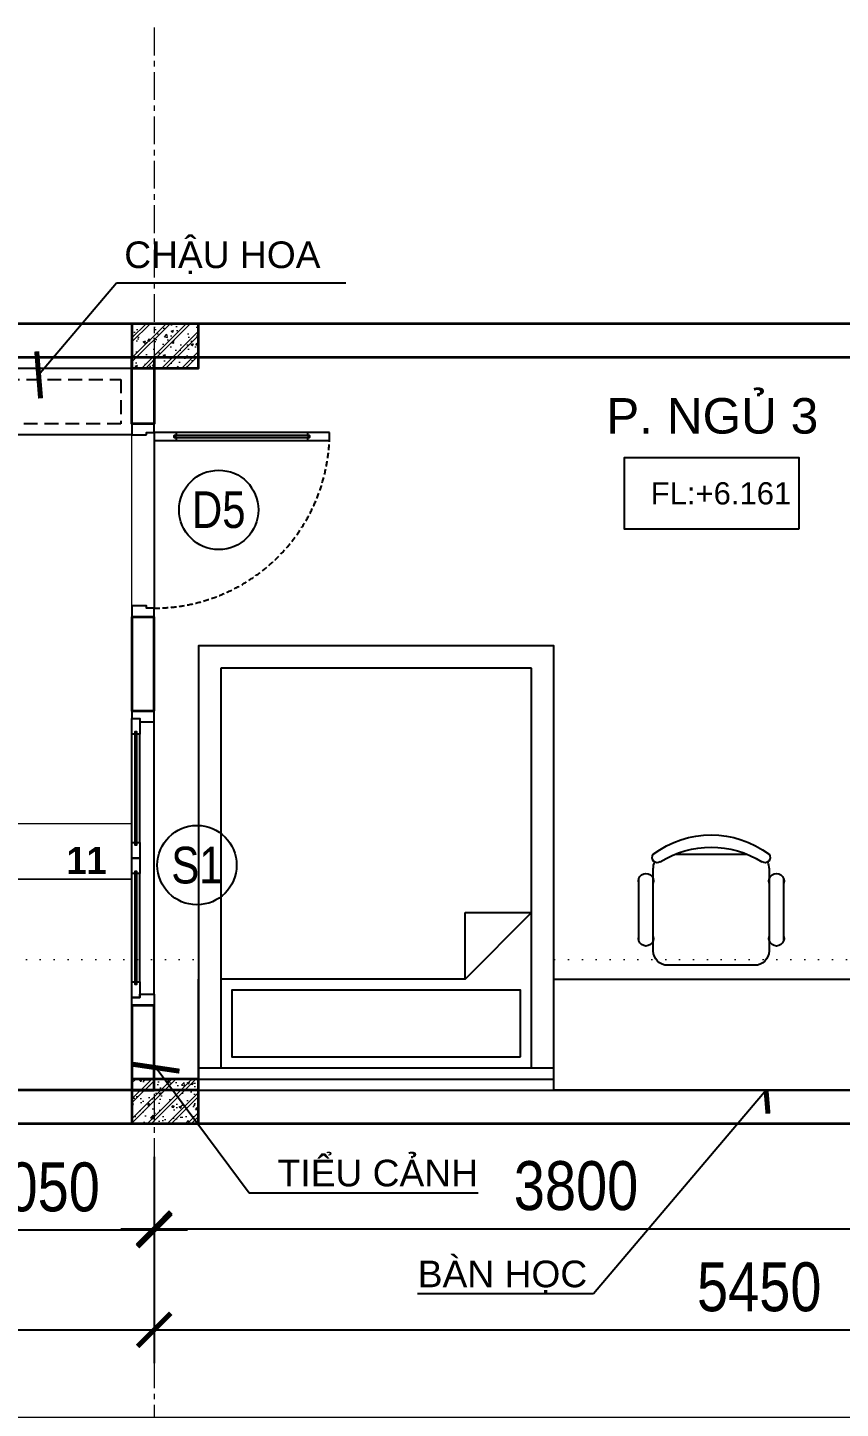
# Model space of a CAD drawing. Header units: inches. Extents: x 236662 to 497023, y -248575 to 81795.
# Drawn here: x 301224 to 304885, y -36522 to -30306 of the extents above; entities that cross this region are included whole.
import ezdxf
from ezdxf.enums import TextEntityAlignment as Align

# ---------------------------------------------------------------- set-up
doc = ezdxf.new("R2010")
doc.units = ezdxf.units.IN
doc.header["$LTSCALE"] = 10
doc.header["$MEASUREMENT"] = 0
doc.set_wipeout_variables(frame=1)
for name, pattern in [('CENTER', [2, 1.25, -0.25, 0.25, -0.25]), ('CENTER2', [1.125, 0.75, -0.125, 0.125, -0.125]), ('DASHED2', [0.375, 0.25, -0.125]), ('DOT2', [0.125, 0, -0.125]), ('HIDDEN', [0.375, 0.25, -0.125])]:
    doc.linetypes.add(name, pattern=pattern)
for name, color, linetype in [('01. HP_TEXT', 9, 'Continuous'), ('04. HP_CUA', 153, 'Continuous'), ('07. HP_KY HIEU', 43, 'Continuous'), ('08. HP_DIM', 118, 'Continuous'), ('10. HP_VAT DUNG 1', 144, 'Continuous'), ('TEXT', 2, 'Continuous'), ('truc', 2, 'CENTER2')]:
    doc.layers.add(name, color=color, linetype=linetype)
for name, color, linetype, lineweight in [('02. HP_BE TONG', 1, 'Continuous', 35), ('03. HP_TUONG', 2, 'Continuous', 35), ('05. HP_TRUC', 251, 'CENTER', 5), ('06. HP_THAY 1', 134, 'Continuous', 15), ('06. HP_THAY 2', 147, 'Continuous', 13), ('09_HP_HATCH', 8, 'Continuous', 5), ('GHICHU', 7, 'Continuous', 9), ('net-025', 3, 'Continuous', 25)]:
    doc.layers.add(name, color=color, linetype=linetype, lineweight=lineweight)
doc.styles.add('AVO', font='VNI-Avo-Bold.TTF')
doc.styles.add('BAOANNOTE', font='Arial.ttf', dxfattribs={"width": 0.8})
doc.styles.add('TEXT (none)', font='Arial.ttf')
doc.styles.add('text2', font='VHELVCN.TTF')
doc.styles.add('TEXTS', font='VHELVCN.TTF')
doc.styles.add('TITLE', font='VHELVCN.TTF')
doc.dimstyles.new('AL-100', dxfattribs={"dimtxt": 220, "dimasz": 150, "dimexe": 150, "dimexo": 150, "dimgap": 80, "dimtad": 1, "dimdec": 0, "dimzin": 9, "dimtxsty": 'text2', "dimblk": 'ARCHTICK', "dimcen": 1, "dimdle": 150, "dimclrd": 256, "dimclre": 256, "dimclrt": 7, "dimadec": 0, "dimazin": 0, "dimtfac": 1, "dimtdec": 0, "dimtix": 1, "dimtmove": 2, "dimatfit": 3, "dimldrblk": 'ARCHTICK', "dimfxl": 1, "dimtolj": 1, "dimtzin": 0, "dimlwd": -1, "dimlwe": -1, "dimarcsym": 0})

# ---------------------------------------------------------------- blocks, each defined once
blk = doc.blocks.new('_ArchTick')
at = {"color": 0, "linetype": 'ByBlock', "const_width": 0.15}
blk.add_lwpolyline([(-0.5, -0.5), (0.5, 0.5)], dxfattribs=at)
blk = doc.blocks.new('*D125')
at = {"layer": '08. HP_DIM', "transparency": 16777216}
for p, q in [((292244.5032326232, -35389.22710540956), (292244.5032326232, -36712.14183849305)), ((307244.5032326232, -35389.22710540956), (307244.5032326232, -36712.14183849305)), ((292094.5032326232, -36562.14183849304), (307394.5032326232, -36562.14183849304))]:
    blk.add_line(p, q, dxfattribs=at)
at = {"layer": 'Defpoints', "color": 0, "transparency": 16777216}
for p in [(292244.5032326232, -35239.22710540956), (307244.5032326232, -35239.22710540956), (307244.5032326232, -36562.14183849304)]:
    blk.add_point(p, dxfattribs=at)
at = {"layer": '08. HP_DIM', "transparency": 16777216, "xscale": 150, "yscale": 150, "zscale": 150, "rotation": 180}
blk.add_blockref('_ArchTick', (292244.5032326232, -36562.14183849304), dxfattribs=at)
at = {"layer": '08. HP_DIM', "transparency": 16777216, "xscale": 150, "yscale": 150, "zscale": 150}
blk.add_blockref('_ArchTick', (307244.5032326232, -36562.14183849304), dxfattribs=at)
at = {"layer": '08. HP_DIM', "color": 7, "transparency": 16777216, "insert": (299244.5032326174, -36369.79517182638), "char_height": 220, "attachment_point": 5, "style": 'text2'}
blk.add_mtext('\\A1;15000', dxfattribs=at)
blk = doc.blocks.new('*D128')
at = {"layer": '08. HP_DIM', "transparency": 16777216}
for p, q in [((305594.5032326233, -35239.22710540956), (305594.5032326233, -35862.74854859887)), ((301794.5032326174, -35389.22710540956), (301794.5032326174, -35862.74854859887)), ((301644.5032326174, -35712.74854859887), (305744.5032326233, -35712.74854859887))]:
    blk.add_line(p, q, dxfattribs=at)
at = {"layer": 'Defpoints', "color": 0, "transparency": 16777216}
for p in [(305594.5032326233, -35089.22710540955), (301794.5032326174, -35239.22710540956), (305594.5032326233, -35712.74854859887)]:
    blk.add_point(p, dxfattribs=at)
at = {"layer": '08. HP_DIM', "transparency": 16777216, "xscale": 150, "yscale": 150, "zscale": 150, "rotation": 180}
blk.add_blockref('_ArchTick', (301794.5032326174, -35712.74854859887), dxfattribs=at)
at = {"layer": '08. HP_DIM', "transparency": 16777216, "xscale": 150, "yscale": 150, "zscale": 150}
blk.add_blockref('_ArchTick', (305594.5032326233, -35712.74854859887), dxfattribs=at)
at = {"layer": '08. HP_DIM', "color": 7, "transparency": 16777216, "insert": (303694.5032326203, -35520.4018819322), "char_height": 220, "attachment_point": 5, "style": 'text2'}
blk.add_mtext('\\A1;3800', dxfattribs=at)
blk = doc.blocks.new('zcsadsdasd3')
at = {"layer": '05. HP_TRUC', "ltscale": 10}
for p, q in [((-5450, 4933.409762228832), (-5450, -1554.212249578624)), ((-15929.59508882672, 3599.999999999993), (1239.071195264812, 3599.999999999993)), ((-15929.59508882672, -7.276000000000001e-12), (1239.071195264812, 0))]:
    blk.add_line(p, q, dxfattribs=at)
blk = doc.blocks.new('*D151')
at = {"layer": '08. HP_DIM', "transparency": 16777216}
for p, q in [((300744.5032326232, -35189.22710540956), (300744.5032326232, -35868.63282265002)), ((301794.5032326232, -35389.22710540956), (301794.5032326232, -35868.63282265002)), ((300594.5032326232, -35718.63282265002), (301944.5032326232, -35718.63282265002))]:
    blk.add_line(p, q, dxfattribs=at)
at = {"layer": 'Defpoints', "color": 0, "transparency": 16777216}
for p in [(300744.5032326232, -35039.22710540956), (301794.5032326232, -35239.22710540956), (301794.5032326232, -35718.63282265002)]:
    blk.add_point(p, dxfattribs=at)
at = {"layer": '08. HP_DIM', "transparency": 16777216, "xscale": 150, "yscale": 150, "zscale": 150, "rotation": 180}
blk.add_blockref('_ArchTick', (300744.5032326232, -35718.63282265002), dxfattribs=at)
at = {"layer": '08. HP_DIM', "transparency": 16777216, "xscale": 150, "yscale": 150, "zscale": 150}
blk.add_blockref('_ArchTick', (301794.5032326232, -35718.63282265002), dxfattribs=at)
at = {"layer": '08. HP_DIM', "color": 7, "transparency": 16777216, "insert": (301269.5032326233, -35526.28615598336), "char_height": 220, "attachment_point": 5, "style": 'text2'}
blk.add_mtext('\\A1;1050', dxfattribs=at)
blk = doc.blocks.new('ádasdzz')
at = {"layer": 'truc', "color": 2, "linetype": 'DOT2', "lineweight": 5, "ltscale": 50}
blk.add_lwpolyline([(450.4282605358167, -644.39876432452), (6833.817897205648, -644.39876432452), (6833.817897205648, -2300.176163937809), (21309.64613677532, -2300.176163937809)], dxfattribs=at)
blk = doc.blocks.new('Level mark - Plan 2')
blk.add_lwpolyline([(12.52534868701946, 0.4000000000000022), (12.52534868701946, 3.600000000000004), (4.641523464083547, 3.600000000000004), (4.641523464083547, 0.4000000000000022)], close=True)
at = {"style": 'BAOANNOTE', "flags": 8}
blk.add_attdef('FL%%P0.000', text='', height=2, dxfattribs=at).set_placement((9, 2.000000000000003), align=Align.MIDDLE_CENTER)
blk = doc.blocks.new('COT')
at = {"layer": '09_HP_HATCH'}
h = blk.add_hatch(dxfattribs=at)
h.set_pattern_fill('CHAU-01', color=256, scale=15, pattern_type=2)
h.set_pattern_definition([(50, (-55276.96531282458, -37444.20155818248), (107.589027390113, -9.412820247389265), [11.25, -123.75]), (355, (-55276.96531282458, -37444.20155818248), (-20.81270004195, 112.8288200550017), [9, -99]), (100.4514, (-55267.99956082458, -37444.98595918248), (86.77640725710323, 103.415931309143), [9.5610285, -105.1713168]), (46.1842, (-55276.96531282458, -37414.20155818248), (160.0861572938466, -24.82785214935271), [16.875, -185.625]), (96.6356, (-55263.62480107458, -37416.27055423248), (140.1994058323055, 146.1176806350662), [14.3415432, -157.75695]), (351.1842000000001, (-55276.96531282458, -37414.20155818248), (140.1992917700441, 146.1177901387987), [13.5, -148.5]), (21, (-55261.96531282458, -37421.70155818248), (89.53605781776925, -60.39283359980082), [11.25, -123.75]), (326, (-55261.96531282458, -37421.70155818248), (36.49729978823726, 108.7725067570279), [9, -99]), (71.45140000000002, (-55254.50397787459, -37426.73429908248), (126.0333942872235, 48.37957450649287), [9.5610285, -105.1713168]), (37.50000000000001, (-55276.96531282458, -37444.20155818248), (1.8239782975936, 49.93407807469672), [0, -97.8, 0, -100.5, 0, -99.375]), (7.499999999999999, (-55276.96531282458, -37444.20155818248), (39.46043061632229, 59.16175678235403), [0, -57.3, 0, -95.55, 0, -37.875]), (327.5, (-55310.41531282458, -37444.20155818248), (80.07336542586135, -3.383230760156963), [0, -37.5, 0, -117, 0, -155.25]), (317.5, (-55325.41531282458, -37444.20155818248), (87.47792540135794, 15.01574734984766), [0, -48.75, 0, -77.69999999999997, 0, -110.25]), (45, (-55276.96531282458, -37444.20155818248), (-45.07805730064239, 45.07805730064239), []), (45, (-55276.96531282458, -37425.82655818248), (-45.07805730064239, 45.07805730064239), [])])
h.paths.add_polyline_path([(0, -200), (300, -200), (300, 0), (0, 0)])
at = {"layer": '02. HP_BE TONG'}
blk.add_lwpolyline([(0, -200), (300, -200), (300, 0), (0, 0)], close=True, dxfattribs=at)
blk = doc.blocks.new('ádasdwdczxzc')
at = {"layer": '03. HP_TUONG'}
for p in [(-5550, 3599.999999999993), (-5550, 199.9999999999927)]:
    blk.add_blockref('COT', p, dxfattribs=at)
blk = doc.blocks.new('*D1328')
at = {"layer": '08. HP_DIM', "transparency": 16777216}
for p, q in [((-9550, -3750), (-9550, -4678.998856743739)), ((-5450, -3750), (-5450, -4678.998856743739)), ((-9700, -4528.998856743739), (-5300, -4528.998856743739))]:
    blk.add_line(p, q, dxfattribs=at)
at = {"layer": 'Defpoints', "color": 0, "transparency": 16777216}
for p in [(-9550, -3600), (-5450, -3600), (-5450, -4528.998856743739)]:
    blk.add_point(p, dxfattribs=at)
at = {"layer": '08. HP_DIM', "transparency": 16777216, "xscale": 150, "yscale": 150, "zscale": 150, "rotation": 180}
blk.add_blockref('_ArchTick', (-9550, -4528.998856743739), dxfattribs=at)
at = {"layer": '08. HP_DIM', "transparency": 16777216, "xscale": 150, "yscale": 150, "zscale": 150}
blk.add_blockref('_ArchTick', (-5450, -4528.998856743739), dxfattribs=at)
at = {"layer": '08. HP_DIM', "color": 7, "transparency": 16777216, "insert": (-7500, -4336.652190077074), "char_height": 220, "attachment_point": 5, "style": 'text2'}
blk.add_mtext('\\A1;4100', dxfattribs=at)
blk = doc.blocks.new('*D1329')
at = {"layer": '08. HP_DIM', "transparency": 16777216}
for p, q in [((-5450, -3750), (-5450, -4678.998856743739)), ((-9.2e-15, -3750), (-6.61e-14, -4678.998856743739)), ((-5600, -4528.998856743739), (149.9999999999999, -4528.998856743739))]:
    blk.add_line(p, q, dxfattribs=at)
at = {"layer": 'Defpoints', "color": 0, "transparency": 16777216}
for p in [(-5450, -3600), (0, -3600), (-5.69e-14, -4528.998856743739)]:
    blk.add_point(p, dxfattribs=at)
at = {"layer": '08. HP_DIM', "transparency": 16777216, "xscale": 150, "yscale": 150, "zscale": 150, "rotation": 180}
blk.add_blockref('_ArchTick', (-5450, -4528.998856743739), dxfattribs=at)
at = {"layer": '08. HP_DIM', "transparency": 16777216, "xscale": 150, "yscale": 150, "zscale": 150}
blk.add_blockref('_ArchTick', (-5.69e-14, -4528.998856743739), dxfattribs=at)
at = {"layer": '08. HP_DIM', "color": 7, "transparency": 16777216, "insert": (-2725, -4336.652190077074), "char_height": 220, "attachment_point": 5, "style": 'text2'}
blk.add_mtext('\\A1;5450', dxfattribs=at)
blk = doc.blocks.new('*U68')
blk.add_wipeout([(-699.9999999999997, -1.8189894035458565e-12), (2300.000000004451, -1.8189894035458565e-12), (2300.000000004451, -500.0000000000018), (899.9999999999993, -500.0000000000018), (899.9999999999993, -2000.0000000000014), (-700.0000000000003, -2000.0000000000014), (-700.0000000000003, -500.0000000000018), (-699.9999999999997, -500.0000000000018)])
for p, q in [((-700, -50), (900, -50)), ((-700, -100), (900, -100)), ((-600, -1900), (-600, -100)), ((800, -100), (800, -1900)), ((500, -500), (-600, -500)), ((500, -500), (500, -800)), ((500, -500), (800, -800)), ((500, -800), (800, -800)), ((800, -1900), (-600, -1900))]:
    blk.add_line(p, q)
for points in [[(-700, 0), (-700, -500), (-700, -500), (-700, 0)], [(-700, 0), (900, 0), (900, -2000), (-700, -2000)], [(900, 0), (900, -500), (2300.000000004453, -500), (2300.000000004453, 0)], [(750, -150), (750, -450), (-550, -450), (-550, -150)]]:
    blk.add_lwpolyline(points, close=True)
blk = doc.blocks.new('ÁDASDASW')
for p, q in [((-111.4130434766412, 326.0869565196335), (-388.5869565233588, 326.0869565196335)), ((-65.21739130467175, 260.8695652186871), (-434.7826086953282, 260.8695652186871)), ((0, -195.6521739140153), (0, 195.6521739140153)), ((-500, 161.7416248209774), (-500, -161.7416248209774)), ((-434.7826086953282, -260.8695652186871), (-65.21739130467175, -260.8695652186871)), ((-111.4130434766412, -326.9996895007789), (-388.5869565233588, -326.9996895007789))]:
    blk.add_line(p, q)
for centre, radius, start, end in [((-379.0760869532824, 293.478260871023), 33.96739130434783, 73.73979524122869, 286.2602047587714), ((-120.9239130467176, 293.478260871023), 33.96739130434783, 253.7397952412286, 106.2602047587713), ((-152.1739130467176, 0), 434.7826086956522, 143.1301021830677, 216.8698978169322), ((-485.7538425251841, 241.7499603070319), 23.84349585825015, 327.9725874595996, 126.6900647031145), ((-434.7826086953282, 195.6521739140153), 65.21739130434783, 90, 117.5844410421917), ((-65.21739130467175, 195.6521739140153), 65.21739130434783, 0, 90), ((-104.8606897071004, 0), 426.9606864086579, 147.5757524460002, 212.4242475539997), ((-485.7538425251841, -241.7499603107572), 23.84349585825015, 233.3099352968854, 32.02741254040037), ((-65.21739130467175, -195.6521739140153), 65.21739130434783, 270, 0), ((-434.7826086953282, -195.6521739140153), 65.21739130434783, 242.4155589578082, 270), ((-379.0760869532824, -294.390993848443), 33.96739130434783, 73.73979524122869, 286.2602047587714), ((-120.9239130467176, -294.390993848443), 33.96739130434783, 253.7397952412286, 106.2602047587713)]:
    blk.add_arc(centre, radius, start, end)
blk = doc.blocks.new('NOI THAT TANG 3')
at = {"layer": '10. HP_VAT DUNG 1', "xscale": -1, "rotation": 180}
blk.add_blockref('*U68', (-4550.000000004366, 150), dxfattribs=at)
at = {"layer": '10. HP_VAT DUNG 1', "xscale": -1, "rotation": 90}
blk.add_blockref('ÁDASDASW', (-2941.444585221296, 712.0432394709495), dxfattribs=at)
blk = doc.blocks.new('*U69')
at = {"ltscale": 100}
for p, q in [((40, 790.000000000582), (39.99999999708962, 200.0000000005239)), ((74.9999999970896, 200.0000000007944), (75, 790.0000000008527))]:
    blk.add_line(p, q, dxfattribs=at)
at = {"color": 8, "ltscale": 100}
blk.add_line((39.99999999854482, 100.0000000005238), (829.9999999986029, 99.99999999950523), dxfattribs=at)
at = {"ltscale": 100}
for points in [[(39.99999999854482, 890.0000000005821), (40, 790.000000000582), (52.5, 790.0000000008235), (52.49999999988359, 800.0000000008235), (62.49999999988359, 800.0000000009254), (62.5, 790.0000000009254), (75, 790.0000000008527), (74.9999999985448, 890.0000000008527)], [(62.4999999970896, 200.0000000008672), (62.49999999720603, 190.0000000008672), (52.49999999720603, 190.0000000007653), (52.4999999970896, 200.0000000007653), (39.99999999708962, 200.0000000005239), (39.99999999854482, 100.0000000005238), (74.9999999985448, 100.0000000008235), (74.9999999970896, 200.0000000007944)], [(49.99999999923966, 65.0000000007276), (39.99999999923966, 65.00000000052387), (39.99999999854482, 100.0000000005238), (-1.4551915e-09, 100), (0, 0), (50, 7.275958e-10)], [(869.9999999985449, 100), (829.9999999986029, 99.99999999950523), (829.9999999992978, 64.99999999950525), (819.999999999298, 64.99999999928696), (820.0000000000581, -7.130438e-10), (870.0000000000581, 0)]]:
    blk.add_lwpolyline(points, close=True, dxfattribs=at)
at = {"color": 8, "ltscale": 100}
blk.add_lwpolyline([(62.49999999988359, 800.0000000009254), (52.49999999988359, 800.0000000008235), (52.49999999720603, 190.0000000007653), (62.49999999720603, 190.0000000008672)], close=True, dxfattribs=at)
at = {"color": 8, "linetype": 'HIDDEN', "ltscale": 10}
blk.add_arc((39.99999999854482, 100.0000000005238), 790.0000000000583, 359.9999999999189, 90, dxfattribs=at)
blk = doc.blocks.new('*U1315')
for p, q in [((105, 100), (592.4999999999998, 100.0000000000082)), ((105, 65), (592.4999999999998, 65.00000000000819)), ((732.4999999999999, 100.0000000000082), (1219.999999999999, 100.0000000000163)), ((732.4999999999999, 65.00000000000819), (1219.999999999999, 65.00000000001637)), ((50, 0), (1275, 1.63709e-11))]:
    blk.add_line(p, q)
for points in [[(50, 65), (50, 0), (0, 0), (0, 100), (35, 100), (35, 65)], [(95, 78.5), (105, 78.5), (105, 65), (35, 65), (35, 100), (105, 100), (105, 86.5), (95, 86.5)], [(662.4999999999999, 65.00000000000819), (592.4999999999998, 65.00000000000819), (592.4999999999998, 78.50000000000819), (602.4999999999998, 78.50000000000819), (602.4999999999998, 86.50000000000819), (592.4999999999998, 86.50000000000819), (592.4999999999998, 100.0000000000082), (662.4999999999999, 100.0000000000082)], [(722.4999999999997, 78.50000000000819), (732.4999999999999, 78.50000000000819), (732.4999999999999, 65.00000000000819), (662.4999999999999, 65.00000000000819), (662.4999999999999, 100.0000000000082), (732.4999999999999, 100.0000000000082), (732.4999999999999, 86.50000000000819), (722.4999999999997, 86.50000000000819)], [(1290, 65.00000000001637), (1219.999999999999, 65.00000000001637), (1219.999999999999, 78.50000000001637), (1229.999999999999, 78.50000000001637), (1229.999999999999, 86.50000000001639), (1219.999999999999, 86.50000000001639), (1219.999999999999, 100.0000000000163), (1290, 100.0000000000163)], [(1275, 65.00000000001637), (1275, 1.63709e-11), (1325, 1.63709e-11), (1325, 100.0000000000163), (1290, 100.0000000000163), (1290, 65.00000000001637)]]:
    blk.add_lwpolyline(points, close=True)
at = {"color": 8}
for points in [[(95, 86.5), (95, 78.5), (602.4999999999998, 78.50000000000819), (602.4999999999998, 86.50000000000819)], [(722.4999999999997, 86.50000000000819), (722.4999999999997, 78.50000000000819), (1229.999999999999, 78.50000000001637), (1229.999999999999, 86.50000000001639)]]:
    blk.add_lwpolyline(points, close=True, dxfattribs=at)
blk = doc.blocks.new('CUA TANG 3')
at = {"layer": '04. HP_CUA'}
for name, p, rotation in [('*U69', (9449.999999982481, -450.00000000227), 270), ('*U1315', (9549.999999996448, -3067.500000000058), 90)]:
    blk.add_blockref(name, p, dxfattribs=dict(at, rotation=rotation))
blk = doc.blocks.new('KH-CUA')
at = {"ltscale": 50}
blk.add_circle((0, 0), 162.4793951034613, dxfattribs=at)
at = {"layer": 'TEXT', "ltscale": 50, "style": 'TEXTS'}
for tag, p, height in [('Ñ', (-90.99233867233852, -60.79798299344838), 150), ('1', (33.40946608851664, -100.8418011228495), 80)]:
    blk.add_attdef(tag, p, '', height=height, dxfattribs=at)
blk = doc.blocks.new('mb tang 3')
at = {"layer": '03. HP_TUONG'}
blk.add_line((-5550.000000004017, -3067.499999973807), (-5450.000000003085, -3067.50000002631), dxfattribs=at)
for points in [[(-15000.00000000041, -2934.999999998633), (-15000, -3600), (0, -3600), (0, 0), (-15000, 0), (-15000.00000000314, -665.0000000000946), (-14900.00000000314, -665.0000000000946), (-14900, -150), (-150, -150), (-150, -3450), (-14900, -3450), (-14900.00000000041, -2934.999999998633)], [(-5550.000000011699, -150), (-5450.0000000117, -150), (-5450.0000000117, -450.0000000000582), (-5550.000000011699, -450.0000000000582)]]:
    blk.add_lwpolyline(points, close=True, dxfattribs=at)
for points in [[(-5450.000000006112, -1742.500000000058), (-5450.000000009779, -1320.000000001571), (-5550.00000000908, -1320.000000001571), (-5550.000000005414, -1742.500000000582), (-5450.000000006112, -1742.500000000058)], [(-5550.000000004017, -3067.499999973807), (-5549.999999999535, -3450), (-5449.999999999534, -3450), (-5450.000000004075, -3067.50000002631)]]:
    blk.add_lwpolyline(points, dxfattribs=at)
at = {"layer": '06. HP_THAY 1'}
for points in [[(-9450, -200), (-5549.999999999767, -199.9999999977299), (-5549.999999999767, -149.9999999977299), (-9450, -150)], [(-5450.000000006112, -1742.500000000058), (-5550.000000000931, -1742.500000000058), (-5550.000000004017, -3067.499999973807), (-5450.000000009197, -3067.499999973807)]]:
    blk.add_lwpolyline(points, close=True, dxfattribs=at)
at = {"layer": '06. HP_THAY 2'}
for points in [[(-6450.000000001804, -2250), (-5550.000000001805, -2250), (-5550.000000001805, -200), (-6500.000000001804, -200), (-6500.000000001804, -2199.999999987602), (-6450.000000001804, -2199.999999987602)], [(-6450.000000001804, -2250), (-5550.000000001805, -2250), (-5550.000000001805, -2500), (-6450.000000001804, -2500)]]:
    blk.add_lwpolyline(points, close=True, dxfattribs=at)
blk.add_lwpolyline([(-6450.000000001804, -2500), (-5550.000000001805, -2500), (-5550.000000001805, -3450), (-6500.000000001804, -3450), (-6500.000000001804, -2550)], dxfattribs=at)
ref = blk.add_blockref('Level mark - Plan 2', (-3797.270111034101, -963.0754318001564), dxfattribs=dict(xscale=100, yscale=100, zscale=100))
ref.add_attrib('FL%%P0.000', 'FL:+6.161', dxfattribs={"height": 100, "style": 'BAOANNOTE'}).set_placement((-2897.270111034101, -763.0754318001564), align=Align.MIDDLE_CENTER)
at = {"layer": '08. HP_DIM'}
blk.add_blockref('ádasdwdczxzc', (0, -3600), dxfattribs=at)
at = {"layer": '01. HP_TEXT', "style": 'TEXT (none)'}
blk.add_text('P. NGỦ 3 ', height=159.8757443933733, dxfattribs=at).set_placement((-3414.316987535975, -494.263906594424))
at = {"layer": 'GHICHU', "color": 0, "linetype": 'Continuous', "style": 'AVO'}
blk.add_text('11', height=121, dxfattribs=at).set_placement((-5844.687358257535, -2476.248466999678))
at = {"layer": '08. HP_DIM'}
for base, p1, p2, picture, middle in [((-5450, -4528.998856743739), (-9550, -3600), (-5450, -3600), '*D1328', (-7500, -4336.652190077074)), ((-5.69e-14, -4528.998856743739), (-5450, -3600), (0, -3600), '*D1329', (-2725, -4336.652190077074))]:
    dim = blk.add_linear_dim(base=base, p1=p1, p2=p2, dimstyle='AL-100', dxfattribs=at)
    dim.commit()
    dim.dimension.update_dxf_attribs({"geometry": picture, "text_midpoint": middle})

msp = doc.modelspace()

# ---------------------------------------------------------------- linework, layer by layer
at = {"layer": '10. HP_VAT DUNG 1'}
msp.add_lwpolyline([(300794.5032326116, -31839.22710540956), (301694.5032326118, -31839.22710540956), (301694.5032326118, -32139.22710540963), (300794.5032326116, -32139.22710540963)], close=True, dxfattribs=at)
at = {"layer": '10. HP_VAT DUNG 1', "linetype": 'DASHED2', "ltscale": 25}
msp.add_lwpolyline([(300844.5032326117, -31889.22710540956), (301644.5032326118, -31889.22710540956), (301644.5032326118, -32089.22710540963), (300844.5032326117, -32089.22710540963)], close=True, dxfattribs=at)

# ---------------------------------------------------------------- block references
msp.add_blockref('mb tang 3', (307244.5032326232, -31639.22710540956))
at = {"layer": '07. HP_KY HIEU'}
ref = msp.add_blockref('KH-CUA', (302085.3195578228, -32476.99836030399, 6.307693845551874), dxfattribs=dict(at, xscale=1.1, yscale=1.1, zscale=1.1))
ref.add_attrib('ENTER', 'D5', dxfattribs={"layer": 'net-025', "color": 0, "height": 165, "style": 'TITLE'}).set_placement((302085.3195578228, -32476.99836030399, 6.307693845551874), align=Align.MIDDLE)
msp.add_blockref('ádasdzz', (288438.1026858474, -32201.30787239855, -6.307693845551874), dxfattribs=at)
at = {"layer": '08. HP_DIM'}
msp.add_blockref('zcsadsdasd3', (307244.5032326232, -35239.22710540956), dxfattribs=at)

# ---------------------------------------------------------------- texts
at = {"layer": '01. HP_TEXT', "style": 'TEXT (none)'}
for s, p in [('CHẬU HOA', (301659.6009289035, -31388.35362055818)), ('TIỂU CẢNH', (302350.3576285687, -35522.25755447837)), ('BÀN HỌC', (302981.5674796855, -35976.42978925218))]:
    msp.add_text(s, height=119.90680829503, dxfattribs=at).set_placement(p)

# ---------------------------------------------------------------- dimensions: what is measured, and where the dimension line sits
at = {"layer": '08. HP_DIM'}
for base, p1, p2, picture, middle in [((301794.5032326232, -35718.63282265002), (300744.5032326232, -35039.22710540956), (301794.5032326232, -35239.22710540956), '*D151', (301269.5032326233, -35526.28615598336)), ((305594.5032326233, -35712.74854859887), (301794.5032326174, -35239.22710540956), (305594.5032326233, -35089.22710540955), '*D128', (303694.5032326203, -35520.4018819322))]:
    dim = msp.add_linear_dim(base=base, p1=p1, p2=p2, dimstyle='AL-100', dxfattribs=at)
    dim.commit()
    dim.dimension.update_dxf_attribs({"geometry": picture, "text_midpoint": middle})
dim = msp.add_linear_dim(base=(307244.5032326232, -36562.14183849304), p1=(292244.5032326232, -35239.22710540956), p2=(307244.5032326232, -35239.22710540956), dimstyle='AL-100', dxfattribs=at)
dim.commit()
dim.dimension.update_dxf_attribs({"geometry": '*D125', "text_midpoint": (299244.5032326174, -36369.79517182638), "dimtype": 160})

# ---------------------------------------------------------------- leaders
at = {"layer": '07. HP_KY HIEU'}
for points in [[(301274.047600251, -31869.08223076405), (301625.2429194082, -31455.01934848661), (302657.8034842731, -31455.01934848661)], [(301803.430878081, -34988.12389706207), (302221.6067543832, -35551.40851957238), (303254.1673192481, -35551.40851957238)], [(304550.4221168276, -35089.22710540955), (303773.1993181332, -36005.58075434619), (302981.0429972311, -36005.58075434619)]]:
    msp.add_leader(points, dimstyle='AL-100', override={"dimgap": 80, "dimtad": 0}, dxfattribs=at)

# ---------------------------------------------------------------- next in the draw order: block references
at = {"layer": '08. HP_DIM'}
msp.add_blockref('NOI THAT TANG 3', (307244.5032326232, -35239.22710540956), dxfattribs=at)

# ---------------------------------------------------------------- next in the draw order: block references
at = {"layer": '07. HP_KY HIEU'}
ref = msp.add_blockref('KH-CUA', (301987.1030458681, -34075.9511863793), dxfattribs=dict(at, xscale=1.1, yscale=1.1, zscale=1.1))
ref.add_attrib('ENTER', 'S1', dxfattribs={"layer": 'net-025', "color": 0, "height": 165, "style": 'TITLE'}).set_placement((301987.1030458681, -34075.9511863793), align=Align.MIDDLE)
at = {"layer": '08. HP_DIM'}
msp.add_blockref('CUA TANG 3', (292244.5032326232, -31639.22710540956), dxfattribs=at)

doc.saveas('drawing.dxf')
